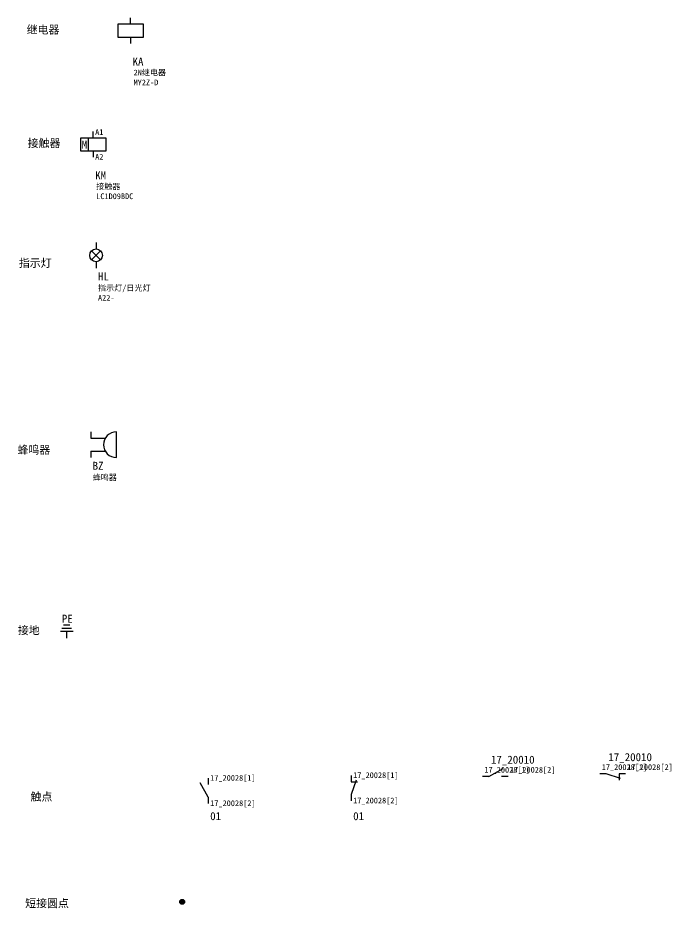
# Model space of a CAD drawing. Header units: millimetres. Extents: x 914 to 910632, y -176 to 682692.
# Drawn here: x 914.7 to 1055.6, y 2817.1 to 3009.9 of the extents above; entities that cross this region are included whole.
import ezdxf
from ezdxf.enums import TextEntityAlignment as Align

# ---------------------------------------------------------------- set-up
doc = ezdxf.new("R2010")
doc.units = ezdxf.units.MM
doc.layers.add('EPLAN311', color=1, linetype='Continuous', lineweight=25)
doc.styles.add('宋体', font='')
doc.styles.get('宋体').set_extended_font_data('宋体')

# ---------------------------------------------------------------- blocks, each defined once
blk = doc.blocks.new('继电器线圈')
at = {"color": 5, "linetype": 'Continuous', "lineweight": 25}
for p, q in [((0, 4.2), (0, 5.6)), ((0, 1.4), (0, 0))]:
    blk.add_line(p, q, dxfattribs=at)
blk.add_lwpolyline([(-2.8, 1.4), (2.8, 1.4), (2.8, 4.2), (-2.8, 4.2)], close=True, dxfattribs=at)
at = {"color": 0, "style": '宋体'}
for tag, p in [('01', (0.42, 4.87)), ('02', (0.42, -0.54)), ('04', (0.65, -7)), ('05', (0.65, -9.16))]:
    blk.add_attdef(tag, p, '', height=1.26, dxfattribs=at)
at = {"color": 5, "style": '宋体'}
blk.add_attdef('03', (0.42, -4.85), '', height=1.75, dxfattribs=at)
blk = doc.blocks.new('PE接地')
at = {"color": 5, "linetype": 'Continuous', "lineweight": 25, "ltscale": 4}
for p, q in [((1.05, 2.1), (-1.05, 2.1)), ((0.7, 2.8), (-0.7, 2.8)), ((1.4, 1.4), (-1.4, 1.4)), ((0, 0), (0, 1.4))]:
    blk.add_line(p, q, dxfattribs=at)
at = {"color": 5, "style": '宋体'}
blk.add_attdef('02', (-1.07, 3.35), '', height=1.75, dxfattribs=at)
at = {"color": 0, "style": '宋体'}
blk.add_attdef('01', (0.42, -0.54), '', height=1.26, dxfattribs=at)
blk = doc.blocks.new('灯')
at = {"color": 5, "linetype": 'Continuous', "lineweight": 25, "ltscale": 4}
for p, q in [((0, 5.6), (0, 4.2)), ((-0.98, 3.78), (0.98, 1.82)), ((0.98, 3.78), (-0.98, 1.82)), ((0, 1.4), (0, 0))]:
    blk.add_line(p, q, dxfattribs=at)
blk.add_circle((0, 2.8), 1.4, dxfattribs=at)
at = {"color": 0, "style": '宋体'}
for tag, p in [('01', (0.42, 4.87)), ('02', (0.42, -0.54)), ('04', (0.42, -4.97)), ('05', (0.42, -7.13))]:
    blk.add_attdef(tag, p, '', height=1.26, dxfattribs=at)
at = {"color": 5, "style": '宋体'}
blk.add_attdef('03', (0.42, -2.69), '', height=1.75, dxfattribs=at)
blk = doc.blocks.new('蜂鸣器')
at = {"color": 5, "linetype": 'Continuous', "lineweight": 25, "ltscale": 4}
for p, q in [((0, 5.6), (0, 4.2)), ((0, 4.2), (3.18, 4.2)), ((5.6, 0), (5.6, 5.6)), ((0, 1.4), (0, 0)), ((0, 1.4), (3.18, 1.4))]:
    blk.add_line(p, q, dxfattribs=at)
blk.add_arc((5.6, 2.8), 2.8, 90, 270, dxfattribs=at)
at = {"color": 0, "style": '宋体'}
for tag, p in [('01', (0.42, 4.87)), ('02', (0.42, -0.54)), ('04', (0.42, -4.97)), ('05', (0.42, -7.13))]:
    blk.add_attdef(tag, p, '', height=1.26, dxfattribs=at)
at = {"color": 5, "style": '宋体'}
blk.add_attdef('03', (0.42, -2.69), '', height=1.75, dxfattribs=at)
blk = doc.blocks.new('接触器')
at = {"color": 5, "linetype": 'Continuous', "lineweight": 25}
for p, q in [((-1.13, 4.2), (-1.13, 1.4)), ((0, 4.2), (0, 5.6)), ((0, 1.4), (0, 0))]:
    blk.add_line(p, q, dxfattribs=at)
blk.add_lwpolyline([(-2.8, 1.4), (2.8, 1.4), (2.8, 4.2), (-2.8, 4.2)], close=True, dxfattribs=at)
at = {"insert": (-2.52, 3.65), "char_height": 1.75, "attachment_point": 1, "style": '宋体'}
blk.add_mtext_dynamic_manual_height_columns('M', width=1.4497, gutter_width=12.5, heights=[0], dxfattribs=at)
at = {"color": 0, "style": '宋体'}
for tag, p in [('01', (0.42, 4.87)), ('02', (0.42, -0.54)), ('04', (0.65, -7)), ('05', (0.65, -9.16))]:
    blk.add_attdef(tag, p, '', height=1.26, dxfattribs=at)
at = {"color": 5, "style": '宋体'}
blk.add_attdef('03', (0.42, -4.85), '', height=1.75, dxfattribs=at)

msp = doc.modelspace()

# ---------------------------------------------------------------- hatches: boundary and pattern name
at = {"layer": 'EPLAN311', "linetype": 'Continuous', "ltscale": 4}
h = msp.add_hatch(color=1, dxfattribs=at)
edge = h.paths.add_edge_path()
edge.add_arc((950.236, 2818.484), 0.52, 0, 360)

# ---------------------------------------------------------------- linework, layer by layer
at = {"color": 5, "linetype": 'Continuous', "ltscale": 4}
for p, q in [((1016.568, 2845.64), (1019.687, 2847.372)), ((1045.072, 2845.186), (1041.953, 2846.226)), ((1044.725, 2846.226), (1044.725, 2844.84)), ((955.874, 2841.127), (954.141, 2844.246)), ((955.874, 2841.127), (954.141, 2844.246)), ((987.84, 2844.83), (986.801, 2841.712)), ((987.84, 2844.83), (986.801, 2841.712)), ((986.801, 2844.484), (988.187, 2844.484)), ((986.801, 2844.484), (988.187, 2844.484))]:
    msp.add_line(p, q, dxfattribs=at)
at = {"color": 5, "linetype": 'Continuous'}
for p, q in [((986.801, 2845.87), (986.801, 2844.484)), ((986.801, 2845.87), (986.801, 2844.484)), ((1016.568, 2845.64), (1015.182, 2845.64)), ((1020.725, 2845.642), (1019.339, 2845.642)), ((1041.955, 2846.223), (1040.569, 2846.223)), ((1046.111, 2846.226), (1044.725, 2846.226)), ((955.872, 2845.284), (955.872, 2843.898)), ((955.872, 2845.284), (955.872, 2843.898)), ((986.803, 2841.713), (986.803, 2840.327)), ((986.803, 2841.713), (986.803, 2840.327)), ((955.874, 2841.127), (955.874, 2839.741)), ((955.874, 2841.127), (955.874, 2839.741))]:
    msp.add_line(p, q, dxfattribs=at)
at = {"layer": 'EPLAN311', "color": 1, "linetype": 'Continuous', "ltscale": 4}
msp.add_circle((950.236, 2818.484), 0.52, dxfattribs=at)

# ---------------------------------------------------------------- block references
at = {"xscale": 0.99, "yscale": 0.99, "zscale": 0.99}
for name, p, values in [('继电器线圈', (939.078, 3004.338), {'05': 'MY2Z-D', '04': '2N继电器', '03': 'KA'}), ('接触器', (930.991, 2979.692), {'01': 'A1', '02': 'A2', '03': 'KM', '04': '接触器', '05': 'LC1D09BDC'}), ('灯', (931.606, 2955.683), {'05': 'A22-', '04': '指示灯/日光灯', '03': 'HL'}), ('蜂鸣器', (930.445, 2914.68), {'04': '蜂鸣器', '03': 'BZ'}), ('PE接地', (925.26, 2875.598), {'02': 'PE'})]:
    msp.add_blockref(name, p, dxfattribs=at).add_auto_attribs(values)

# ---------------------------------------------------------------- texts
at = {"char_height": 1.7325, "attachment_point": 1, "style": '宋体'}
for s, insert in [('继电器', (916.591, 3008.185)), ('接触器', (916.809, 2983.608)), ('指示灯', (914.904, 2957.655)), ('蜂鸣器', (914.59, 2917.208)), ('接地', (914.679, 2878.147)), ('触点', (917.422, 2842.105)), ('短接圆点', (916.268, 2819.031))]:
    msp.add_mtext_dynamic_manual_height_columns(s, width=16.9916, gutter_width=12.5, heights=[0], dxfattribs=dict(at, insert=insert))
at = {"color": 5, "style": '宋体'}
for p in [(1026.466, 2849.259), (1051.853, 2849.811)]:
    msp.add_attdef('17_20010', text='17_20010', height=1.736, dxfattribs=at).set_placement(p, align=Align.MIDDLE_RIGHT)
at = {"color": 0, "style": '宋体'}
for tag, text, p in [('17_20028[1]', '17_20028[1]', (1015.598, 2846.055)), ('17_20028[2]', '17_20028[2]', (1021.141, 2846.058)), ('17_20028[1]', '17_20028[1]', (1040.985, 2846.639)), ('17_20028[2]', '17_20028[2]', (1046.527, 2846.641)), ('17_20028[1]', '17_20028[1]', (956.287, 2844.314)), ('17_20028[1]', '17_20028[1]', (987.217, 2844.9))]:
    msp.add_attdef(tag, text=text, height=1.24989, dxfattribs=at).set_placement(p, align=Align.BOTTOM_LEFT)
for p in [(956.287, 2840.46), (987.217, 2841.046)]:
    msp.add_attdef('17_20028[2]', text='17_20028[2]', height=1.24989, dxfattribs=at).set_placement(p, align=Align.TOP_LEFT)
at = {"color": 5, "style": '宋体'}
for p in [(956.287, 2836.167), (987.217, 2836.167)]:
    msp.add_attdef('01', p, '17_20010', height=1.736, dxfattribs=at)

doc.saveas('drawing.dxf')
